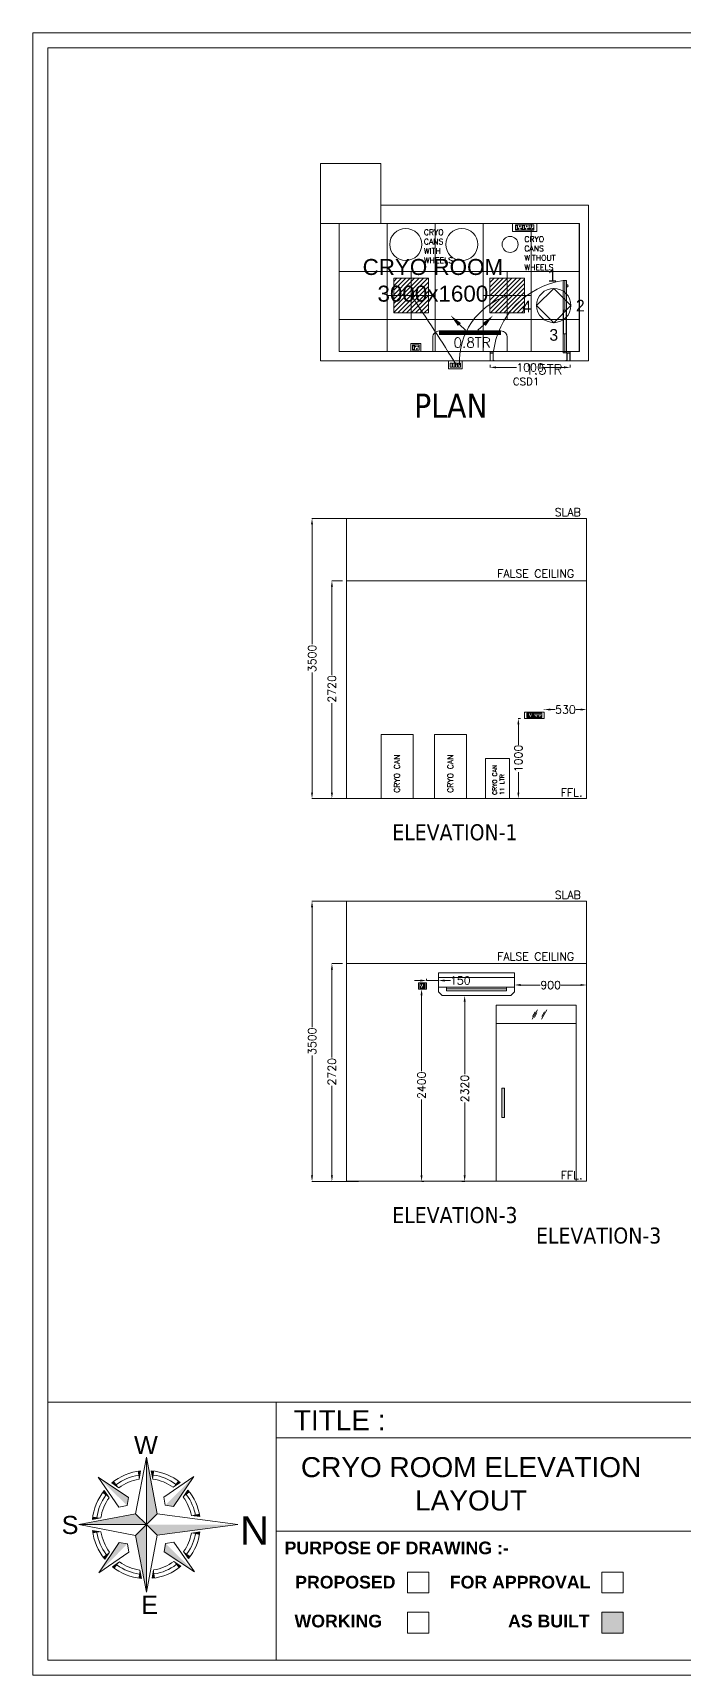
# Model space of a CAD drawing. Extents: x 3552052 to 4102982, y -707811 to -630695.
# Drawn here: x 4003670 to 4011802, y -702160 to -681641 of the extents above; entities that cross this region are included whole.
import ezdxf
from ezdxf.enums import TextEntityAlignment as Align

# ---------------------------------------------------------------- set-up
doc = ezdxf.new("R2010")
doc.units = 0
doc.header["$LTSCALE"] = 6
doc.header["$MEASUREMENT"] = 0
doc.layers.get('0').update_dxf_attribs({"linetype": 'CONTINUOUS', "lineweight": 0})
doc.layers.get('Defpoints').update_dxf_attribs({"linetype": 'CONTINUOUS', "lineweight": 0})
for name, color, linetype, lineweight in [('0.0', 8, 'CONTINUOUS', 0), ('1200 Door', 144, 'CONTINUOUS', 0), ('COL', 5, 'CONTINUOUS', 0), ('DIM', 7, 'CONTINUOUS', 0), ('ELE-2NOS OF 6-16 RAW POWER SOCKET', 1, 'CONTINUOUS', 0), ('ELE-3NOS 6-16A POWER SOCKET', 5, 'CONTINUOUS', 0), ('ELE-4M UPS P.SB', 3, 'CONTINUOUS', 0), ('ELE-6M UPS P.SB', 3, 'CONTINUOUS', 0), ('ELE-SOCKET NMBERING', 7, 'CONTINUOUS', 9), ('EQP', 6, 'CONTINUOUS', 0), ('formate text', 8, 'CONTINUOUS', 0), ('HVAC', 3, 'CONTINUOUS', 15), ('LIGHT', 2, 'CONTINUOUS', 0), ('M HVAC HIGH WALL UNIT', 3, 'CONTINUOUS', 0), ('MEP_HVAC_RA_DUCT', 1, 'CONTINUOUS', 0), ('MEP_HVAC_TEXT', 7, 'CONTINUOUS', 0), ('SECTION', 251, 'CONTINUOUS', 0), ('Single Leaf Door', 4, 'CONTINUOUS', 0), ('TITLE', 7, 'CONTINUOUS', 0), ('WALL', 8, 'CONTINUOUS', 0)]:
    doc.layers.add(name, color=color, linetype=linetype, lineweight=lineweight)
for name, color, linetype, lineweight, true_color in [('ELE-42W EMERGENCY DOWN LIGHT', 7, 'CONTINUOUS', 0, 0x608ec6), ('ELE-6A AC SOCKET', 7, 'CONTINUOUS', 0, 0x00ceb6), ('ELE-LIGHTING WIRING', 7, 'CONTINUOUS', 0, 0x63d7b6)]:
    doc.layers.add(name, color=color, linetype=linetype, lineweight=lineweight, true_color=true_color)
doc.styles.add('Annotation', font='tahoma.ttf')
doc.styles.add('ARIAL', font='arial.ttf')
doc.styles.add('FORMATE', font='arialbd.ttf')
doc.styles.add('ROMANS', font='romans.shx')
doc.styles.get("Standard").update_dxf_attribs({"font": 'SIMPLEX'})
doc.styles.add('style3', font='arialbd.ttf')
doc.styles.add('VERDANA', font='verdana.ttf')
doc.dimstyles.new('AEPL1', dxfattribs={"dimtxt": 100, "dimasz": 75, "dimexe": 1.25, "dimexo": 50, "dimtad": 0, "dimdec": 0, "dimtxsty": 'ROMANS', "dimcen": 2.5, "dimclrd": 7, "dimclre": 7, "dimadec": 0, "dimazin": 0, "dimtfac": 1, "dimtdec": 0, "dimtmove": 0, "dimatfit": 3, "dimfxl": 1, "dimlwd": 0, "dimlwe": 0, "dimarcsym": 0})

# ---------------------------------------------------------------- blocks, each defined once
blk = doc.blocks.new('GGGG')
at = {"layer": 'ELE-4M UPS P.SB', "color": 8, "linetype": 'ByBlock'}
for p, q in [((3564133, -678814), (3564133, -677214)), ((3564733, -678814), (3564733, -677214)), ((3565333, -678814), (3565333, -677214)), ((3565933, -678814), (3565933, -677214)), ((3563533, -677814), (3566533, -677814)), ((3563533, -678414), (3566533, -678414))]:
    blk.add_line(p, q, dxfattribs=at)
blk.add_lwpolyline([(3563533, -677214), (3566533, -677214), (3566533, -678814), (3563533, -678814)], close=True, dxfattribs=at)
blk = doc.blocks.new('*D563')
at = {"layer": 'Defpoints', "color": 0, "linetype": 'ByBlock', "transparency": 16777216}
for p in [(4009379, -685740), (4010379, -685740), (4010379, -685821)]:
    blk.add_point(p, dxfattribs=at)
at = {"layer": 'DIM', "color": 7, "linetype": 'ByBlock', "lineweight": 0, "transparency": 16777216}
for p, q in [((4009379, -685790), (4009379, -685822)), ((4009454, -685821), (4009709, -685821)), ((4010304, -685821), (4010048, -685821)), ((4010379, -685790), (4010379, -685822))]:
    blk.add_line(p, q, dxfattribs=at)
at = {"layer": 'DIM', "color": 7, "linetype": 'ByBlock', "transparency": 16777216}
for points in [[(4009454, -685808), (4009454, -685833), (4009379, -685821)], [(4010304, -685808), (4010304, -685833), (4010379, -685821)]]:
    blk.add_solid(points, dxfattribs=at)
at = {"layer": 'DIM', "color": 0, "linetype": 'ByBlock', "transparency": 16777216, "insert": (4009879, -685821), "char_height": 100, "attachment_point": 5, "style": 'ROMANS'}
blk.add_mtext('1000', dxfattribs=at)
blk = doc.blocks.new('1000x2100x100 SD')
at = {"layer": 'Single Leaf Door'}
for points in [[(44, 339), (49, 339), (49, 635), (44, 635)], [(88, 635), (83, 635), (83, 339), (88, 339)]]:
    blk.add_hatch(color=6, dxfattribs=at).paths.add_polyline_path(points)
at = {"layer": 'Single Leaf Door', "color": 8}
for p, q in [((30, 947), (30, 929)), ((44, 949), (32, 949)), ((32, 927), (44, 927)), ((44, 100), (44, 1004)), ((44, 1004), (88, 1004)), ((44, 949), (44, 927)), ((66, 635), (66, 1004)), ((88, 1004), (88, 100)), ((66, 100), (66, 339)), ((0, 100), (0, 0)), ((40, 100), (0, 100)), ((0, 0), (40, 0)), ((2, 98), (2, 2)), ((38, 98), (2, 98)), ((2, 2), (40, 2)), ((38, 3), (38, 98)), ((50, 3), (38, 3)), ((40, 5), (40, 100)), ((52, 5), (40, 5)), ((40, 2), (50, 2)), ((40, 0), (52, 0)), ((88, 100), (44, 100)), ((50, 2), (50, 3)), ((52, 0), (52, 5)), ((948, 5), (960, 5)), ((948, 0), (948, 5)), ((960, 0), (948, 0)), ((950, 3), (962, 3)), ((950, 2), (950, 3)), ((960, 2), (950, 2)), ((960, 5), (960, 100)), ((960, 100), (1000, 100)), ((998, 2), (960, 2)), ((1000, 0), (960, 0)), ((962, 3), (962, 98)), ((962, 98), (998, 98)), ((998, 98), (998, 2)), ((1000, 100), (1000, 0))]:
    blk.add_line(p, q, dxfattribs=at)
at = {"layer": 'Single Leaf Door', "color": 6}
for p, q in [((88, 635), (44, 635)), ((44, 635), (44, 339)), ((49, 339), (49, 635)), ((83, 339), (83, 635)), ((88, 339), (88, 635)), ((44, 339), (88, 339))]:
    blk.add_line(p, q, dxfattribs=at)
at = {"layer": 'Single Leaf Door', "color": 6, "ltscale": 100}
blk.add_line((83, 635), (83, 339), dxfattribs=at)
at = {"layer": 'Single Leaf Door', "color": 6}
for points in [[(44, 635), (44, 339), (49, 339), (49, 635), (44, 635)], [(88, 635), (88, 339), (83, 339), (83, 635), (88, 635)]]:
    blk.add_lwpolyline(points, dxfattribs=at)
at = {"layer": 'Single Leaf Door', "ltscale": 5000}
blk.add_lwpolyline([(44, 635), (44, 339), (49, 339), (49, 635), (44, 635)], dxfattribs=at)
at = {"layer": 'Single Leaf Door', "color": 8}
for centre, radius, start, end in [((30, 938), 3.72, 90, 270), ((32, 947), 1.98, 90, 180), ((32, 929), 1.98, 180, 270), ((-69, -20), 1036, 6.6418, 81.2791)]:
    blk.add_arc(centre, radius, start, end, dxfattribs=at)
blk = doc.blocks.new('FGFGFGFG')
at = {"layer": 'ELE-6M UPS P.SB', "color": 3, "linetype": 'ByBlock'}
for points in [[(3565675, -683133), (3565845, -683133), (3565845, -683233), (3565675, -683233)], [(3565695, -683161), (3565721, -683161), (3565721, -683213), (3565695, -683213)], [(3565729, -683161), (3565756, -683161), (3565756, -683213), (3565729, -683213)], [(3565764, -683161), (3565790, -683161), (3565790, -683213), (3565764, -683213)], [(3565799, -683161), (3565825, -683161), (3565825, -683213), (3565799, -683213)]]:
    blk.add_lwpolyline(points, close=True, dxfattribs=at)
blk = doc.blocks.new('HI WALL SPLIT AC UNIT')
at = {"layer": 'M HVAC HIGH WALL UNIT', "lineweight": 5}
for p, q in [((955021, -147904), (955950, -147904)), ((955021, -147904), (955021, -148083)), ((955950, -147904), (955950, -148083)), ((955100, -148162), (955872, -148162))]:
    blk.add_line(p, q, dxfattribs=at)
at = {"layer": 'M HVAC HIGH WALL UNIT', "color": 8, "lineweight": 5}
for p, q in [((955100, -148116), (955872, -148116)), ((955100, -148125), (955872, -148125)), ((955100, -148136), (955872, -148136)), ((955100, -148146), (955872, -148146)), ((955100, -148155), (955872, -148155))]:
    blk.add_line(p, q, dxfattribs=at)
at = {"layer": 'M HVAC HIGH WALL UNIT', "color": 7, "lineweight": 5}
for p, q in [((955309, -148242), (955387, -148173)), ((955619, -148242), (955541, -148173))]:
    blk.add_line(p, q, dxfattribs=at)
at = {"layer": 'M HVAC HIGH WALL UNIT', "lineweight": 5}
for centre, start, end in [((955100, -148083), 180, 270), ((955872, -148083), 270, 0)]:
    blk.add_arc(centre, 78.8, start, end, dxfattribs=at)
at = {"layer": 'M HVAC HIGH WALL UNIT', "color": 7, "lineweight": 5}
for points in [[(955328, -148260), (955290, -148224), (955200, -148356)], [(955600, -148260), (955638, -148224), (955728, -148356)]]:
    blk.add_solid(points, dxfattribs=at)
blk = doc.blocks.new('EQ2WE')
at = {"layer": 'ELE-6A AC SOCKET', "lineweight": 0}
for p, q in [((-99, 170), (-215, 170)), ((-215, 170), (-215, 36)), ((-215, 36), (-99, 36)), ((-99, 36), (-99, 170)), ((-91, 36), (-91, 170)), ((-91, 170), (-45, 170)), ((-45, 170), (-91, 170)), ((-45, 36), (-91, 36)), ((-87, 51), (-87, 155)), ((-87, 155), (-48, 155)), ((-48, 55), (-87, 55)), ((-48, 51), (-87, 51)), ((-48, 155), (-48, 51)), ((-45, 170), (-45, 36)), ((-45, 170), (-45, 36))]:
    blk.add_line(p, q, dxfattribs=at)
blk.add_lwpolyline([(0, 0), (-257, 0), (-257, 206), (0, 206)], close=True, dxfattribs=at)
for centre, radius, start, end in [((-190, 77), 7.83, 5.2689, 272.51), ((-184, 72), 6.31, 202.6838, 75.0951), ((-157, 136), 9.08, 307.1584, 232.8416), ((-157, 127), 5.79, 161.4031, 18.5969), ((-130, 72), 6.31, 104.9049, 337.3162), ((-124, 77), 7.83, 267.49, 174.7311)]:
    blk.add_arc(centre, radius, start, end, dxfattribs=at)
blk = doc.blocks.new('543WYH')
at = {"layer": 'ELE-2NOS OF 6-16 RAW POWER SOCKET', "color": 30, "linetype": 'ByBlock', "lineweight": 0}
for p, q in [((-124, -57), (-124, -91)), ((-26, -57), (-124, -57)), ((-26, -57), (-124, -57)), ((-124, -91), (-26, -91)), ((-124, -96), (-26, -96)), ((-124, -181), (-124, -96)), ((-26, -181), (-124, -181)), ((-124, -187), (-124, -221)), ((-26, -187), (-124, -187)), ((-26, -187), (-124, -187)), ((-124, -221), (-26, -221)), ((-124, -312), (-124, -227)), ((-124, -227), (-26, -227)), ((-113, -60), (-113, -88)), ((-37, -60), (-113, -60)), ((-113, -88), (-37, -88)), ((-113, -190), (-113, -218)), ((-37, -190), (-113, -190)), ((-113, -218), (-37, -218)), ((-110, -60), (-110, -88)), ((-110, -190), (-110, -218)), ((-37, -88), (-37, -60)), ((-37, -218), (-37, -190)), ((-26, -57), (-26, -91)), ((-26, -91), (-26, -57)), ((-26, -96), (-26, -181)), ((-26, -187), (-26, -221)), ((-26, -221), (-26, -187)), ((-26, -227), (-26, -312)), ((-26, -312), (-124, -312)), ((-124, -402), (-124, -317)), ((-124, -317), (-26, -317)), ((-26, -402), (-124, -402)), ((-26, -317), (-26, -402))]:
    blk.add_line(p, q, dxfattribs=at)
blk.add_lwpolyline([(-150, 0), (-150, -459), (0, -459), (0, 0)], close=True, dxfattribs=at)
for centre, radius, start, end in [((-98, -119), 4.6, 112.6838, 345.0951), ((-98, -159), 4.6, 14.9049, 247.3162), ((-98, -249), 4.6, 112.6838, 345.0951), ((-98, -289), 4.6, 14.9049, 247.3162), ((-94, -115), 5.7, 275.2689, 182.51), ((-94, -163), 5.7, 177.49, 84.7311), ((-94, -245), 5.7, 275.2689, 182.51), ((-94, -293), 5.7, 177.49, 84.7311), ((-58, -139), 4.22, 71.4031, 288.5969), ((-58, -269), 4.22, 71.4031, 288.5969), ((-51, -139), 6.62, 217.1584, 142.8416), ((-51, -269), 6.62, 217.1584, 142.8416), ((-98, -340), 4.6, 112.6838, 345.0951), ((-98, -379), 4.6, 14.9049, 247.3162), ((-94, -335), 5.7, 275.2689, 182.51), ((-94, -384), 5.7, 177.49, 84.7311), ((-58, -360), 4.22, 71.4031, 288.5969), ((-51, -360), 6.62, 217.1584, 142.8416)]:
    blk.add_arc(centre, radius, start, end, dxfattribs=at)
blk = doc.blocks.new('54W EME')
at = {"layer": 'ELE-42W EMERGENCY DOWN LIGHT'}
h = blk.add_hatch(dxfattribs=at)
h.set_pattern_fill('ANSI31', color=8, scale=312.5, style=0)
h.paths.add_polyline_path([(-216, -216), (-216, 216), (216, 216), (216, -216)])
for p, q in [((0, 300), (0, -300)), ((-300, 0), (300, 0))]:
    blk.add_line(p, q, dxfattribs=at)
for points in [[(-300, -300), (-300, 300), (300, 300), (300, -300)], [(-216, -216), (-216, 216), (216, 216), (216, -216)]]:
    blk.add_lwpolyline(points, close=True, dxfattribs=at)
blk = doc.blocks.new('*D564')
at = {"layer": 'Defpoints', "color": 0, "linetype": 'ByBlock', "transparency": 16777216}
for p in [(4007404, -688487), (4007585, -688487), (4007784, -691207)]:
    blk.add_point(p, dxfattribs=at)
at = {"layer": 'ELE-4M UPS P.SB', "color": 7, "linetype": 'ByBlock', "lineweight": 0, "transparency": 16777216}
for p, q in [((4007535, -688487), (4007403, -688487)), ((4007404, -688562), (4007404, -689660)), ((4007404, -691132), (4007404, -690014)), ((4007734, -691207), (4007403, -691207))]:
    blk.add_line(p, q, dxfattribs=at)
at = {"layer": 'ELE-4M UPS P.SB', "color": 7, "linetype": 'ByBlock', "transparency": 16777216}
for points in [[(4007392, -688562), (4007417, -688562), (4007404, -688487)], [(4007392, -691132), (4007417, -691132), (4007404, -691207)]]:
    blk.add_solid(points, dxfattribs=at)
at = {"layer": 'ELE-4M UPS P.SB', "color": 0, "linetype": 'ByBlock', "transparency": 16777216, "insert": (4007404, -689837), "char_height": 100, "attachment_point": 5, "rotation": 90, "style": 'ROMANS'}
blk.add_mtext('2720', dxfattribs=at)
blk = doc.blocks.new('*D565')
at = {"layer": 'Defpoints', "color": 0, "linetype": 'ByBlock', "transparency": 16777216}
for p in [(4007156, -687707), (4007830, -687707), (4007784, -691207)]:
    blk.add_point(p, dxfattribs=at)
at = {"layer": 'ELE-4M UPS P.SB', "color": 7, "linetype": 'ByBlock', "lineweight": 0, "transparency": 16777216}
for p, q in [((4007780, -687707), (4007155, -687707)), ((4007156, -687782), (4007156, -689280)), ((4007156, -691132), (4007156, -689634)), ((4007734, -691207), (4007155, -691207))]:
    blk.add_line(p, q, dxfattribs=at)
at = {"layer": 'ELE-4M UPS P.SB', "color": 7, "linetype": 'ByBlock', "transparency": 16777216}
for points in [[(4007143, -687782), (4007168, -687782), (4007156, -687707)], [(4007143, -691132), (4007168, -691132), (4007156, -691207)]]:
    blk.add_solid(points, dxfattribs=at)
at = {"layer": 'ELE-4M UPS P.SB', "color": 0, "linetype": 'ByBlock', "transparency": 16777216, "insert": (4007156, -689457), "char_height": 100, "attachment_point": 5, "rotation": 90, "style": 'ROMANS'}
blk.add_mtext('3500', dxfattribs=at)
blk = doc.blocks.new('*D566')
at = {"layer": 'Defpoints', "color": 0, "linetype": 'ByBlock', "transparency": 16777216}
for p in [(4009810, -690207), (4009732, -691207), (4009810, -691207)]:
    blk.add_point(p, dxfattribs=at)
at = {"layer": 'ELE-4M UPS P.SB', "color": 7, "linetype": 'ByBlock', "lineweight": 0, "transparency": 16777216}
for p, q in [((4009760, -690207), (4009731, -690207)), ((4009732, -690282), (4009732, -690538)), ((4009732, -691132), (4009732, -690877)), ((4009760, -691207), (4009731, -691207))]:
    blk.add_line(p, q, dxfattribs=at)
at = {"layer": 'ELE-4M UPS P.SB', "color": 7, "linetype": 'ByBlock', "transparency": 16777216}
for points in [[(4009720, -690282), (4009745, -690282), (4009732, -690207)], [(4009720, -691132), (4009745, -691132), (4009732, -691207)]]:
    blk.add_solid(points, dxfattribs=at)
at = {"layer": 'ELE-4M UPS P.SB', "color": 0, "linetype": 'ByBlock', "transparency": 16777216, "insert": (4009732, -690707), "char_height": 100, "attachment_point": 5, "rotation": 90, "style": 'ROMANS'}
blk.add_mtext('1000', dxfattribs=at)
blk = doc.blocks.new('*D567')
at = {"layer": 'Defpoints', "color": 0, "linetype": 'ByBlock', "transparency": 16777216}
for p in [(4010055, -690139), (4010585, -690096), (4010585, -690139)]:
    blk.add_point(p, dxfattribs=at)
at = {"layer": 'ELE-4M UPS P.SB', "color": 7, "linetype": 'ByBlock', "lineweight": 0, "transparency": 16777216}
for p, q in [((4010055, -690089), (4010055, -690094)), ((4010130, -690096), (4010190, -690096)), ((4010510, -690096), (4010449, -690096)), ((4010585, -690089), (4010585, -690094))]:
    blk.add_line(p, q, dxfattribs=at)
at = {"layer": 'ELE-4M UPS P.SB', "color": 7, "linetype": 'ByBlock', "transparency": 16777216}
for points in [[(4010130, -690083), (4010130, -690108), (4010055, -690096)], [(4010510, -690083), (4010510, -690108), (4010585, -690096)]]:
    blk.add_solid(points, dxfattribs=at)
at = {"layer": 'ELE-4M UPS P.SB', "color": 0, "linetype": 'ByBlock', "transparency": 16777216, "insert": (4010320, -690096), "char_height": 100, "attachment_point": 5, "style": 'ROMANS'}
blk.add_mtext('530', dxfattribs=at)
blk = doc.blocks.new('*D572')
at = {"layer": 'Defpoints', "color": 0, "linetype": 'ByBlock', "transparency": 16777216}
for p in [(4007404, -693270), (4007585, -693270), (4007784, -695990)]:
    blk.add_point(p, dxfattribs=at)
at = {"layer": 'ELE-4M UPS P.SB', "color": 7, "linetype": 'ByBlock', "lineweight": 0, "transparency": 16777216}
for p, q in [((4007535, -693270), (4007403, -693270)), ((4007404, -693345), (4007404, -694443)), ((4007404, -695915), (4007404, -694797)), ((4007734, -695990), (4007403, -695990))]:
    blk.add_line(p, q, dxfattribs=at)
at = {"layer": 'ELE-4M UPS P.SB', "color": 7, "linetype": 'ByBlock', "transparency": 16777216}
for points in [[(4007392, -693345), (4007417, -693345), (4007404, -693270)], [(4007392, -695915), (4007417, -695915), (4007404, -695990)]]:
    blk.add_solid(points, dxfattribs=at)
at = {"layer": 'ELE-4M UPS P.SB', "color": 0, "linetype": 'ByBlock', "transparency": 16777216, "insert": (4007404, -694620), "char_height": 100, "attachment_point": 5, "rotation": 90, "style": 'ROMANS'}
blk.add_mtext('2720', dxfattribs=at)
blk = doc.blocks.new('*D573')
at = {"layer": 'Defpoints', "color": 0, "linetype": 'ByBlock', "transparency": 16777216}
for p in [(4007156, -692490), (4007830, -692490), (4007784, -695990)]:
    blk.add_point(p, dxfattribs=at)
at = {"layer": 'ELE-4M UPS P.SB', "color": 7, "linetype": 'ByBlock', "lineweight": 0, "transparency": 16777216}
for p, q in [((4007780, -692490), (4007155, -692490)), ((4007156, -692565), (4007156, -694063)), ((4007156, -695915), (4007156, -694417)), ((4007734, -695990), (4007155, -695990))]:
    blk.add_line(p, q, dxfattribs=at)
at = {"layer": 'ELE-4M UPS P.SB', "color": 7, "linetype": 'ByBlock', "transparency": 16777216}
for points in [[(4007143, -692565), (4007168, -692565), (4007156, -692490)], [(4007143, -695915), (4007168, -695915), (4007156, -695990)]]:
    blk.add_solid(points, dxfattribs=at)
at = {"layer": 'ELE-4M UPS P.SB', "color": 0, "linetype": 'ByBlock', "transparency": 16777216, "insert": (4007156, -694240), "char_height": 100, "attachment_point": 5, "rotation": 90, "style": 'ROMANS'}
blk.add_mtext('3500', dxfattribs=at)
blk = doc.blocks.new('AC')
at = {"layer": 'HVAC', "color": 3}
for p, q in [((-0.5, -0.064), (0.5, -0.064)), ((-0.5, -0.189), (0.5, -0.189))]:
    blk.add_line(p, q, dxfattribs=at)
at = {"layer": 'HVAC', "color": 8}
for p, q in [((-0.395, -0.189), (-0.395, -0.236)), ((-0.395, -0.21), (0.395, -0.21)), ((0.395, -0.189), (0.395, -0.236)), ((-0.395, -0.236), (0.395, -0.236))]:
    blk.add_line(p, q, dxfattribs=at)
at = {"layer": 'HVAC', "color": 3}
blk.add_lwpolyline([(-0.5, 0), (0.5, 0), (0.5, -0.251), (0.45, -0.301), (-0.45, -0.301), (-0.5, -0.251)], close=True, dxfattribs=at)
blk = doc.blocks.new('*D574')
at = {"layer": 'Defpoints', "color": 0, "linetype": 'ByBlock', "transparency": 16777216}
for p in [(4008977, -693670), (4008977, -695990), (4009062, -695990)]:
    blk.add_point(p, dxfattribs=at)
at = {"layer": 'ELE-4M UPS P.SB', "color": 7, "linetype": 'ByBlock', "lineweight": 0, "transparency": 16777216}
for p, q in [((4009027, -693670), (4009063, -693670)), ((4009062, -693745), (4009062, -694653)), ((4009062, -695915), (4009062, -695007)), ((4009027, -695990), (4009063, -695990))]:
    blk.add_line(p, q, dxfattribs=at)
at = {"layer": 'ELE-4M UPS P.SB', "color": 7, "linetype": 'ByBlock', "transparency": 16777216}
for points in [[(4009049, -693745), (4009074, -693745), (4009062, -693670)], [(4009049, -695915), (4009074, -695915), (4009062, -695990)]]:
    blk.add_solid(points, dxfattribs=at)
at = {"layer": 'ELE-4M UPS P.SB', "color": 0, "linetype": 'ByBlock', "transparency": 16777216, "insert": (4009062, -694830), "char_height": 100, "attachment_point": 5, "rotation": 90, "style": 'ROMANS'}
blk.add_mtext('2320', dxfattribs=at)
blk = doc.blocks.new('*D575')
at = {"layer": 'Defpoints', "color": 0, "linetype": 'ByBlock', "transparency": 16777216}
for p in [(4008501, -693590), (4008501, -695990), (4008524, -695990)]:
    blk.add_point(p, dxfattribs=at)
at = {"layer": 'ELE-4M UPS P.SB', "color": 7, "linetype": 'ByBlock', "lineweight": 0, "transparency": 16777216}
for p, q in [((4008524, -693665), (4008524, -694613)), ((4008551, -693590), (4008525, -693590)), ((4008524, -695915), (4008524, -694967)), ((4008551, -695990), (4008525, -695990))]:
    blk.add_line(p, q, dxfattribs=at)
at = {"layer": 'ELE-4M UPS P.SB', "color": 7, "linetype": 'ByBlock', "transparency": 16777216}
for points in [[(4008511, -693665), (4008536, -693665), (4008524, -693590)], [(4008511, -695915), (4008536, -695915), (4008524, -695990)]]:
    blk.add_solid(points, dxfattribs=at)
at = {"layer": 'ELE-4M UPS P.SB', "color": 0, "linetype": 'ByBlock', "transparency": 16777216, "insert": (4008524, -694790), "char_height": 100, "attachment_point": 5, "rotation": 90, "style": 'ROMANS'}
blk.add_mtext('2400', dxfattribs=at)
blk = doc.blocks.new('*D576')
at = {"layer": 'Defpoints', "color": 0, "linetype": 'ByBlock', "transparency": 16777216}
for p in [(4009685, -693503), (4010585, -693503), (4010585, -693537)]:
    blk.add_point(p, dxfattribs=at)
at = {"layer": 'ELE-4M UPS P.SB', "color": 7, "linetype": 'ByBlock', "lineweight": 0, "transparency": 16777216}
for p, q in [((4009685, -693553), (4009685, -693538)), ((4009760, -693537), (4010005, -693537)), ((4010510, -693537), (4010264, -693537)), ((4010585, -693553), (4010585, -693538))]:
    blk.add_line(p, q, dxfattribs=at)
at = {"layer": 'ELE-4M UPS P.SB', "color": 7, "linetype": 'ByBlock', "transparency": 16777216}
for points in [[(4009760, -693524), (4009760, -693549), (4009685, -693537)], [(4010510, -693524), (4010510, -693549), (4010585, -693537)]]:
    blk.add_solid(points, dxfattribs=at)
at = {"layer": 'ELE-4M UPS P.SB', "color": 0, "linetype": 'ByBlock', "transparency": 16777216, "insert": (4010135, -693537), "char_height": 100, "attachment_point": 5, "style": 'ROMANS'}
blk.add_mtext('900', dxfattribs=at)
blk = doc.blocks.new('*D577')
at = {"layer": 'Defpoints', "color": 0, "linetype": 'ByBlock', "transparency": 16777216}
for p in [(4008585, -693510), (4008735, -693481), (4008735, -693510)]:
    blk.add_point(p, dxfattribs=at)
at = {"layer": 'ELE-4M UPS P.SB', "color": 7, "linetype": 'ByBlock', "lineweight": 0, "transparency": 16777216}
for p, q in [((4008510, -693481), (4008435, -693481)), ((4008585, -693460), (4008585, -693480)), ((4008585, -693481), (4008735, -693481)), ((4008735, -693460), (4008735, -693480)), ((4008810, -693481), (4008885, -693481))]:
    blk.add_line(p, q, dxfattribs=at)
at = {"layer": 'ELE-4M UPS P.SB', "color": 7, "linetype": 'ByBlock', "transparency": 16777216}
for points in [[(4008510, -693469), (4008510, -693494), (4008585, -693481)], [(4008810, -693469), (4008810, -693494), (4008735, -693481)]]:
    blk.add_solid(points, dxfattribs=at)
at = {"layer": 'ELE-4M UPS P.SB', "color": 0, "linetype": 'ByBlock', "transparency": 16777216, "insert": (4009007, -693481), "char_height": 100, "attachment_point": 5, "style": 'ROMANS'}
blk.add_mtext('150', dxfattribs=at)
blk = doc.blocks.new('A$C4A7C6C7E')
at = {"layer": 'TITLE', "color": 8, "lineweight": 5}
for p, q in [((-4207, 4144), (0, 26095)), ((0, 26095), (0, 0)), ((0, 0), (0, 26095)), ((4144, 4207), (0, 26095)), ((-2825, 17519), (-2234, 20757)), ((2559, 17560), (1919, 20788)), ((-6941, 10518), (-18592, 18312)), ((-10622, 6781), (-18592, 18312)), ((-14385, 10390), (-16257, 13098)), ((-10607, 14226), (-13343, 16056)), ((6781, 10622), (18312, 18592)), ((10390, 14385), (13098, 16257)), ((10518, 6941), (18312, 18592)), ((14226, 10607), (16056, 13343)), ((-7437, 7325), (-10622, 6781)), ((-7437, 7325), (-6941, 10518)), ((7325, 7437), (6781, 10622)), ((7325, 7437), (10518, 6941)), ((-4207, 4144), (-26095, 0)), ((0, 0), (-26095, 0)), ((-26095, 0), (0, 0)), ((-4144, -4207), (-26095, 0)), ((-17560, 2559), (-20788, 1919)), ((-4207, 4144), (0, 0)), ((0, 0), (-4207, 4144)), ((0, 0), (-4144, -4207)), ((-4144, -4207), (0, 0)), ((0, 0), (4144, 4207)), ((4144, 4207), (0, 0)), ((0, 0), (4207, -4144)), ((4207, -4144), (0, 0)), ((0, 0), (0, -26095)), ((0, -26095), (0, 0)), ((17394, 3514), (20646, 3095)), ((17394, 3514), (20646, 3095)), ((-17519, -2825), (-20757, -2234)), ((-4144, -4207), (0, -26095)), ((4207, -4144), (0, -26095)), ((17433, -3312), (20680, -2857)), ((17433, -3312), (20680, -2857)), ((17434, -3310), (20680, -2857)), ((-10518, -6941), (-18312, -18592)), ((-6781, -10622), (-18312, -18592)), ((-14226, -10607), (-16056, -13343)), ((-7325, -7437), (-10518, -6941)), ((-7325, -7437), (-6781, -10622)), ((7437, -7325), (6941, -10518)), ((6941, -10518), (18592, -18312)), ((7437, -7325), (10622, -6781)), ((10622, -6781), (18592, -18312)), ((14385, -10390), (16257, -13098)), ((-10390, -14385), (-13098, -16257)), ((-2559, -17560), (-1919, -20788)), ((2825, -17519), (2234, -20757)), ((10607, -14226), (13343, -16056))]:
    blk.add_line(p, q, dxfattribs=at)
at = {"layer": 'TITLE', "color": 5}
for p in [(4144, 4207), (4207, -4144)]:
    blk.add_line(p, (35289, 0), dxfattribs=at)
at = {"layer": 'TITLE', "color": 8, "lineweight": 5}
for radius, start, end in [(20877, 96.142689, 129.726248), (19311, 99.161205, 126.707732), (20877, 51.142689, 84.726248), (19311, 54.161205, 81.707732), (20877, 141.142689, 174.726248), (17745, 99.161205, 126.707732), (17745, 54.161205, 81.707732), (20877, 8.526917, 39.726248), (19311, 144.161205, 171.707732), (17745, 144.161205, 171.707732), (17745, 11.421813, 36.707732), (19311, 9.85136, 36.707732), (20877, 186.142689, 219.726248), (19311, 189.161205, 216.707732), (17745, 189.161205, 216.707732), (17745, 324.161205, 349.248684), (19311, 324.161205, 350.81434), (20877, 321.142689, 352.134802), (20877, 231.142689, 264.726248), (19311, 234.161205, 261.707732), (17745, 234.161205, 261.707732), (20877, 276.142689, 309.726248), (17745, 279.161205, 306.707732), (19311, 279.161205, 306.707732)]:
    blk.add_arc((0, 0), radius, start, end, dxfattribs=at)
for points in [[(0, 26095), (4144, 4207), (0, 0)], [(-3324, 20610), (-2234, 20757), (-2825, 17519)], [(3011, 20658), (1919, 20788), (2559, 17560)], [(-18592, 18312), (-6941, 10518), (-7437, 7325)], [(-16257, 13098), (-16924, 12223), (-14385, 10390)], [(-13343, 16056), (-12479, 16737), (-10607, 14226)], [(18312, 18592), (10518, 6941), (7325, 7437)], [(13098, 16257), (12223, 16924), (10390, 14385)], [(16056, 13343), (16737, 12479), (14226, 10607)], [(-26095, 0), (-4207, 4144), (0, 0)], [(-20658, 3011), (-20788, 1919), (-17560, 2559)], [(0, -26095), (-4144, -4207), (0, 0)], [(20646, 3095), (20457, 4167), (17394, 3514)], [(-20610, -3324), (-20757, -2234), (-17519, -2825)], [(20680, -2857), (20503, -3930), (17433, -3312)], [(-18312, -18592), (-10518, -6941), (-7325, -7437)], [(-16056, -13343), (-16737, -12479), (-14226, -10607)], [(18592, -18312), (6941, -10518), (7437, -7325)], [(16257, -13098), (16924, -12223), (14385, -10390)], [(-13098, -16257), (-12223, -16924), (-10390, -14385)], [(-3011, -20658), (-1919, -20788), (-2559, -17560)], [(3324, -20610), (2234, -20757), (2825, -17519)], [(13343, -16056), (12479, -16737), (10607, -14226)]]:
    blk.add_solid(points, dxfattribs=at)
at = {"layer": 'TITLE', "color": 5}
blk.add_solid([(35289, 0), (4207, -4144), (0, 0)], dxfattribs=at)

msp = doc.modelspace()

# ---------------------------------------------------------------- hatches: boundary and pattern name
at = {"linetype": 'Continuous', "ltscale": 0.1}
h = msp.add_hatch(color=254, dxfattribs=at)
h.dxf.hatch_style = 1
h.paths.add_polyline_path([(4009525.2, -695193.7), (4009557.9, -695193.7), (4009557.9, -694826.2), (4009525.2, -694826.2)])
at = {"layer": 'MEP_HVAC_TEXT', "linetype": 'ByBlock'}
h = msp.add_hatch(color=1, dxfattribs=at)
h.dxf.hatch_style = 1
h.paths.add_polyline_path([(4010775.2, -701373.4), (4010775.2, -701634), (4011041, -701634), (4011041, -701373.4)])

# ---------------------------------------------------------------- linework, layer by layer
for p in [(4021507.1, -698749.9), (4003856.8, -701972.7)]:
    msp.add_line(p, (4003856.8, -698749.9))
for points in [[(4021693.8, -681641), (4021693.8, -702159.5), (4003670, -702159.5), (4003670, -681641)], [(4021507.1, -681827.8), (4021507.1, -701972.7), (4003856.8, -701972.7), (4003856.8, -681827.8)], [(4010174.8, -684833.1), (4009960.3, -685047.6), (4010174.8, -685262), (4010389.2, -685047.6), (4010174.8, -684833.1)]]:
    msp.add_lwpolyline(points, close=True)
at = {"color": 5, "linetype": 'Continuous', "ltscale": 0.1}
msp.add_lwpolyline([(4009525.2, -695193.7), (4009557.9, -695193.7), (4009557.9, -694826.2), (4009525.2, -694826.2)], close=True, dxfattribs=at)
msp.add_circle((4010174.8, -685047.6), 214.4)
at = {"layer": '0.0', "color": 7, "lineweight": 15, "elevation": -100}
for points in [[(4008349.9, -700871), (4008615.7, -700871), (4008615.7, -701131.5), (4008349.9, -701131.5)], [(4010775.2, -700871), (4011041, -700871), (4011041, -701131.5), (4010775.2, -701131.5)], [(4008349.9, -701373.4), (4008615.7, -701373.4), (4008615.7, -701634), (4008349.9, -701634)], [(4010775.2, -701373.4), (4011041, -701373.4), (4011041, -701634), (4010775.2, -701634)]]:
    msp.add_lwpolyline(points, close=True, dxfattribs=at)
at = {"layer": 'COL', "color": 8}
msp.add_lwpolyline([(4007263.6, -684023.9), (4008013.6, -684023.9), (4008013.6, -683273.9), (4007263.6, -683273.9)], close=True, dxfattribs=at)
at = {"layer": 'ELE-LIGHTING WIRING', "color": 254, "linetype": 'ByBlock', "true_color": 0xdebad0}
for centre, radius, start, end in [((3988923.2, -698235.3), 23585.9, 31.83619, 34.35928), ((4009871, -685755.2), 876.4, 108.45128, 182.52734)]:
    msp.add_arc(centre, radius, start, end, dxfattribs=at)
at = {"layer": 'EQP', "linetype": 'ByBlock'}
for p, q in [((4009226.1, -684284.4), (4009229.1, -684284.4)), ((4008017.8, -691207.3), (4008017.8, -690407.3)), ((4008017.8, -690407.3), (4008417.8, -690407.3)), ((4008417.8, -690407.3), (4008417.8, -691207.3)), ((4008684.5, -691207.3), (4008684.5, -690407.3)), ((4008684.5, -690407.3), (4009084.5, -690407.3)), ((4009084.5, -690407.3), (4009084.5, -691207.3)), ((4009323.4, -691207.3), (4009323.4, -690707.3)), ((4009323.4, -690707.3), (4009623.4, -690707.3)), ((4009623.4, -690707.3), (4009623.4, -691207.3)), ((4007584.5, -691207.3), (4008184.5, -691207.3)), ((4008584.5, -691207.3), (4008784.5, -691207.3)), ((4009184.5, -691207.3), (4009484.5, -691207.3))]:
    msp.add_line(p, q, dxfattribs=at)
for centre, radius in [((4008326.1, -684284.4), 200), ((4009026.1, -684284.4), 200), ((4009629.1, -684284.4), 100)]:
    msp.add_circle(centre, radius, dxfattribs=at)
at = {"layer": 'MEP_HVAC_RA_DUCT', "color": 8, "linetype": 'ByBlock'}
for p, q in [((4007584.5, -687707.3), (4007584.5, -691207.3)), ((4010584.5, -687707.3), (4010584.5, -691207.3)), ((4007584.5, -692489.7), (4007584.5, -695989.7)), ((4010584.5, -692489.7), (4010584.5, -695989.7))]:
    msp.add_line(p, q, dxfattribs=at)
for points in [[(4010584.5, -687707.3), (4007584.5, -687707.3)], [(4009894.5, -688487.3), (4007584.5, -688487.3)], [(4010584.5, -688487.3), (4009894.5, -688487.3)], [(4010584.5, -691207.3), (4007584.5, -691207.3)], [(4010584.5, -692489.7), (4007584.5, -692489.7)], [(4009894.5, -693269.7), (4007584.5, -693269.7)], [(4010584.5, -693269.7), (4009894.5, -693269.7)], [(4010584.5, -695989.7), (4007584.5, -695989.7)]]:
    msp.add_lwpolyline(points, dxfattribs=at)
at = {"layer": 'MEP_HVAC_RA_DUCT', "color": 5, "linetype": 'ByBlock'}
for points in [[(4009454.5, -694019.7), (4010454.5, -694019.7), (4010454.5, -693789.7), (4009454.5, -693789.7)], [(4009454.5, -695989.7), (4010454.5, -695989.7), (4010454.5, -694019.7), (4009454.5, -694019.7)]]:
    msp.add_lwpolyline(points, close=True, dxfattribs=at)
at = {"layer": 'MEP_HVAC_TEXT', "linetype": 'ByBlock'}
for p, q in [((4006709.7, -698749.9), (4006709.7, -701972.7)), ((4012111.2, -699194.1), (4006709.7, -699194.1)), ((4012111.2, -700360.9), (4006709.7, -700360.9))]:
    msp.add_line(p, q, dxfattribs=at)
at = {"layer": 'SECTION', "color": 5, "ltscale": 500}
for p, q in [((4009905.7, -693963.6), (4009973.1, -693845.6)), ((4009910.7, -693928.9), (4009943.1, -693872.2)), ((4009932.8, -693942), (4009964.8, -693886.1)), ((4010020.7, -693963.6), (4010088.1, -693845.6)), ((4010025.7, -693928.9), (4010058.1, -693872.2))]:
    msp.add_line(p, q, dxfattribs=at)
at = {"layer": 'WALL', "color": 8, "linetype": 'ByBlock'}
for p, q in [((4010608.6, -683793.9), (4008013.6, -683793.9)), ((4010608.6, -685739.9), (4010608.6, -683793.9)), ((4007263.6, -684023.9), (4007263.6, -685739.9)), ((4010493.6, -684023.9), (4008013.6, -684023.9)), ((4010493.6, -685623.9), (4010493.6, -684023.9)), ((4009378.6, -685623.9), (4007493.6, -685623.9)), ((4010493.6, -685623.9), (4010378.6, -685623.9)), ((4010608.6, -685739.9), (4007263.6, -685739.9))]:
    msp.add_line(p, q, dxfattribs=at)
at = {"layer": 'WALL', "color": 8, "lineweight": 0}
for p, q in [((4009673.6, -684023.9), (4007493.6, -684023.9)), ((4009378.6, -685623.9), (4009378.6, -685739.9)), ((4010378.6, -685623.9), (4010378.6, -685739.9))]:
    msp.add_line(p, q, dxfattribs=at)

# ---------------------------------------------------------------- block references
at = {"layer": 'ELE-3NOS 6-16A POWER SOCKET', "color": 254, "linetype": 'ByBlock', "true_color": 0xdebad0}
for p, xscale, yscale, zscale, rotation in [((4009657.6, -684023.9), 0.6666666666666666, 0.6666666666666666, 0.6666666666666666, 90), ((4009809.6, -690127.3), 0.5333333333333333, 0.5333333333333333, 0.5333333333333333, 89.99999999999999)]:
    msp.add_blockref('543WYH', p, dxfattribs=dict(at, xscale=xscale, yscale=yscale, zscale=zscale, rotation=rotation))
at = {"layer": 'ELE-42W EMERGENCY DOWN LIGHT', "linetype": 'ByBlock'}
for p in [(4008393.6, -684923.9), (4009593.6, -684923.9)]:
    msp.add_blockref('54W EME', p, dxfattribs=at)
at = {"layer": 'ELE-4M UPS P.SB', "color": 0, "linetype": 'ByBlock'}
for name, p in [('GGGG', (443960.4, -6810.1)), ('FGFGFGFG', (443183.6, -2606.8))]:
    msp.add_blockref(name, p, dxfattribs=at)
at = {"layer": 'ELE-6A AC SOCKET', "color": 254, "linetype": 'ByBlock', "true_color": 0xdebad0, "xscale": 0.4891628617315313, "yscale": 0.4891628617315313, "zscale": 0.4891628617315313, "rotation": 180}
msp.add_blockref('EQ2WE', (4008388.8, -685523.2), dxfattribs=at)
at = {"layer": 'ELE-6A AC SOCKET', "color": 254, "linetype": 'ByBlock', "true_color": 0xdebad0, "xscale": 0.3885944238316955, "yscale": 0.3885944238316955, "zscale": 0.3885944238316955}
msp.add_blockref('EQ2WE', (4008584.5, -693589.7), dxfattribs=at)
at = {"layer": 'LIGHT', "xscale": 950.0000000003695, "yscale": 950.0000000003695, "zscale": 950.0000000003695}
msp.add_blockref('AC', (4009209.5, -693383.9), dxfattribs=at)
at = {"layer": 'M HVAC HIGH WALL UNIT', "color": 1, "rotation": 180}
msp.add_blockref('HI WALL SPLIT AC UNIT', (4964614.9, -833527.6), dxfattribs=at)
at = {"layer": 'Single Leaf Door', "color": 8, "xscale": -1}
msp.add_blockref('1000x2100x100 SD', (4010378.6, -685739.9), dxfattribs=at)
at = {"layer": 'TITLE', "linetype": 'Continuous', "extrusion": (1.31196e-09, -7.57547e-09, 1), "xscale": 0.03235129532987182, "yscale": 0.03235129532987182, "zscale": 0.03235129532987182}
msp.add_blockref('A$C4A7C6C7E', (4005087, -700278.2, 0), dxfattribs=at)

# ---------------------------------------------------------------- texts
at = {"ltscale": 0.1, "char_height": 136.805, "width": 184.566, "attachment_point": 5, "rotation": 0.1103}
for s, insert in [('\\pxqc;{\\F.shx.shx;\\H1.0669x;1}', (4010155.4, -684677.1)), ('\\pxqc;{\\F.shx.shx.shx.shx;\\H1.0669x;4}', (4009837, -685059)), ('\\pxqc;{\\F.shx.shx.shx;\\H1.0669x;2}', (4010505.9, -685049.2)), ('\\pxqc;{\\F.shx.shx.shx.shx;\\H1.0669x;3}', (4010174.2, -685415.6))]:
    msp.add_mtext(s, dxfattribs=dict(at, insert=insert))
at = {"width": 2697.906, "attachment_point": 3, "style": 'Annotation'}
for s, insert, char_height in [('\\pxql;PLAN', (4011128.6, -686148.1), 300), ('\\pxql;ELEVATION-1', (4010855.8, -691528.8), 200), ('\\pxql;ELEVATION-3', (4010855.8, -696311.2), 200), ('\\pxql;ELEVATION-3', (4012650.4, -696567), 200)]:
    msp.add_mtext(s, dxfattribs=dict(at, insert=insert, char_height=char_height))
at = {"layer": '1200 Door', "color": 8, "linetype": 'ByBlock', "style": 'ROMANS'}
msp.add_text('CSD1', height=94.18, dxfattribs=at).set_placement((4009663.2, -686044.7, -35804.4))
at = {"layer": 'DIM', "color": 8, "insert": (4008664.6, -684734.2), "char_height": 200, "width": 1982.81, "attachment_point": 5, "style": 'ARIAL'}
msp.add_mtext('CRYO ROOM 3000x1600', dxfattribs=at)
at = {"layer": 'ELE-SOCKET NMBERING', "color": 0, "char_height": 100.004, "width": 2358.602, "attachment_point": 1, "style": 'Annotation'}
for s, insert in [('{\\Fromans|c0;SLAB}', (4010186.4, -687579.9)), ('{\\Fromans|c0;FALSE CEILING }', (4009468.2, -688347.2)), ('{\\Fromans|c0;FFL.}', (4010261.6, -691082.3)), ('{\\Fromans|c0;SLAB}', (4010186.4, -692362.3)), ('{\\Fromans|c0;FALSE CEILING }', (4009468.2, -693129.6)), ('{\\Fromans|c0;FFL.}', (4010261.6, -695864.7))]:
    msp.add_mtext(s, dxfattribs=dict(at, insert=insert))
at = {"layer": 'EQP', "color": 0, "linetype": 'ByBlock', "char_height": 70, "attachment_point": 1}
for s, insert in [('CRYO\\PCANS WITH WHEELS', (4008552.6, -684097.1)), ('CRYO\\PCANS WITHOUT WHEELS', (4009807, -684183.9))]:
    msp.add_mtext_dynamic_manual_height_columns(s, width=257.958, gutter_width=10, heights=[0], dxfattribs=dict(at, insert=insert))
at = {"layer": 'EQP', "color": 0, "linetype": 'ByBlock', "attachment_point": 1, "rotation": 90}
for s, insert, char_height in [('CRYO CAN', (4008181.4, -691135.2), 70), ('CRYO CAN', (4008848.1, -691135.2), 70), ('CRYO CAN\\P11 LTR', (4009409.8, -691162.2), 55)]:
    msp.add_mtext_dynamic_manual_height_columns(s, width=1096.645, gutter_width=10, heights=[0], dxfattribs=dict(at, insert=insert, char_height=char_height))
at = {"layer": 'formate text', "color": 7, "lineweight": 15, "ltscale": 100, "style": 'style3'}
msp.add_text('PURPOSE OF DRAWING :-', height=158.21, dxfattribs=at).set_placement((4006813.6, -700648.8, -100))
at = {"layer": 'formate text', "color": 7, "lineweight": 15, "style": 'FORMATE'}
for s, p in [('PROPOSED ', (4008259.4, -701076.6, -100)), ('FOR APPROVAL', (4010632.1, -701076.6, -100)), ('WORKING', (4008030, -701562.7, -100)), ('AS BUILT', (4010622.4, -701562.7, -100))]:
    msp.add_text(s, height=158.21, dxfattribs=at).set_placement(p, align=Align.RIGHT)
at = {"layer": 'MEP_HVAC_TEXT', "color": 0, "char_height": 125, "attachment_point": 3, "rotation": 359.99312, "style": 'VERDANA'}
for s, insert in [('{\\Fromans|c0;\\C256;0.8TR}', (4009387.6, -685448.5)), ('{\\Fromans|c0;\\C256;1.5TR}', (4010283.8, -685783.7))]:
    msp.add_mtext_dynamic_manual_height_columns(s, width=1718.699, gutter_width=750, heights=[0], dxfattribs=dict(at, insert=insert))
at = {"layer": 'TITLE', "color": 7, "style": 'ARIAL'}
for s, height, p in [('TITLE :', 250, (4006928.9, -699098.9)), ('W', 226.5, (4004932.5, -699396.5, 0)), ('S', 226.5, (4004029.2, -700396.1, 0)), ('E', 226.5, (4005021.5, -701394.6, 0))]:
    msp.add_text(s, height=height, dxfattribs=at).set_placement(p)
at = {"layer": 'TITLE', "color": 5, "style": 'ARIAL'}
msp.add_text('N', height=357.2, rotation=180, dxfattribs=at).set_placement((4006617.6, -700173.6, 0))
at = {"layer": 'TITLE', "color": 7, "insert": (4006895, -699435.6), "char_height": 250, "attachment_point": 1, "style": 'ARIAL'}
msp.add_mtext_dynamic_manual_height_columns('\\pxqc;CRYO ROOM ELEVATION LAYOUT', width=4493.629, gutter_width=10, heights=[0], dxfattribs=at)

# ---------------------------------------------------------------- dimensions: what is measured, and where the dimension line sits
at = {"layer": 'DIM', "color": 8, "linetype": 'ByBlock'}
dim = msp.add_linear_dim(base=(4010378.6, -685820.7), p1=(4009378.6, -685739.9), p2=(4010378.6, -685739.9), dimstyle='AEPL1', dxfattribs=at)
dim.commit()
dim.dimension.update_dxf_attribs({"geometry": '*D563', "text_midpoint": (4009878.6, -685820.7)})
at = {"layer": 'ELE-4M UPS P.SB', "color": 0, "linetype": 'ByBlock'}
for base, p1, p2, picture, middle in [((4007155.8, -687707.3), (4007783.9, -691207.3), (4007830.4, -687707.3), '*D565', (4007155.8, -689457.3)), ((4007404.3, -688487.3), (4007783.9, -691207.3), (4007584.5, -688487.3), '*D564', (4007404.3, -689837.3)), ((4007155.8, -692489.7), (4007783.9, -695989.7), (4007830.4, -692489.7), '*D573', (4007155.8, -694239.7)), ((4007404.3, -693269.7), (4007783.9, -695989.7), (4007584.5, -693269.7), '*D572', (4007404.3, -694619.7))]:
    dim = msp.add_linear_dim(base=base, p1=p1, p2=p2, angle=90, dimstyle='AEPL1', dxfattribs=at)
    dim.commit()
    dim.dimension.update_dxf_attribs({"geometry": picture, "text_midpoint": middle, "dimtype": 160})
for base, p1, p2, picture, middle in [((4010584.5, -690095.7), (4010054.5, -690138.5), (4010584.5, -690138.5), '*D567', (4010319.5, -690095.7)), ((4008734.5, -693481.4), (4008584.5, -693509.7), (4008734.5, -693509.7), '*D577', (4009006.6, -693481.4)), ((4010584.5, -693537), (4009684.5, -693503), (4010584.5, -693503), '*D576', (4010134.5, -693537))]:
    dim = msp.add_linear_dim(base=base, p1=p1, p2=p2, dimstyle='AEPL1', dxfattribs=at)
    dim.commit()
    dim.dimension.update_dxf_attribs({"geometry": picture, "text_midpoint": middle})
for base, p1, p2, picture, middle in [((4009732.4, -691207.3), (4009809.6, -690207.3), (4009809.6, -691207.3), '*D566', (4009732.4, -690707.3)), ((4008523.7, -695989.7), (4008500.8, -693589.7), (4008500.8, -695989.7), '*D575', (4008523.7, -694789.7)), ((4009061.6, -695989.7), (4008977.1, -693669.7), (4008977.1, -695989.7), '*D574', (4009061.6, -694829.7))]:
    dim = msp.add_linear_dim(base=base, p1=p1, p2=p2, angle=90, dimstyle='AEPL1', dxfattribs=at)
    dim.commit()
    dim.dimension.update_dxf_attribs({"geometry": picture, "text_midpoint": middle})

doc.saveas('drawing.dxf')
